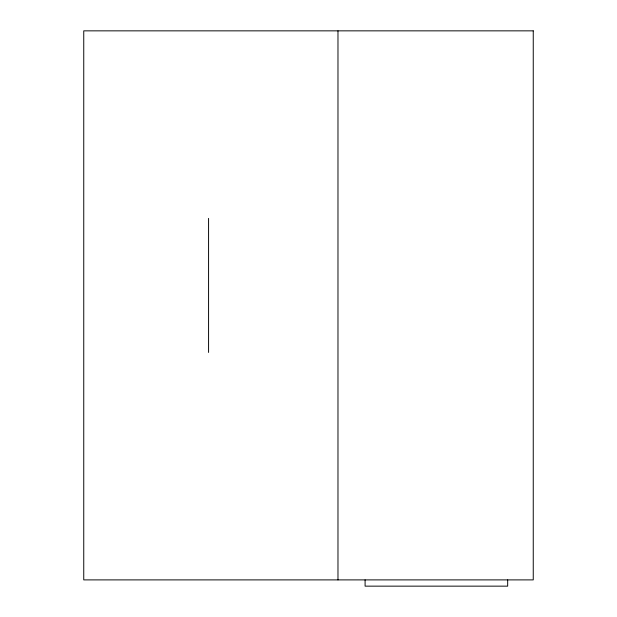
<?xml version="1.0" encoding="UTF-8"?>
<svg xmlns="http://www.w3.org/2000/svg" width="617" height="617" viewBox="0 0 617 617"><rect width="100%" height="100%" fill="white"/><g stroke="black" fill="none" stroke-linecap="round" stroke-linejoin="round"><path stroke-width="0.93" d="M507.675 579.895L507.675 586.15L365.094 586.15L365.094 579.895M337.977 30.85L337.977 579.895M208.577 218.372L208.577 352.446M533.25 30.85L83.75 30.85L83.75 579.895L533.25 579.895L533.25 30.85"/></g></svg>
